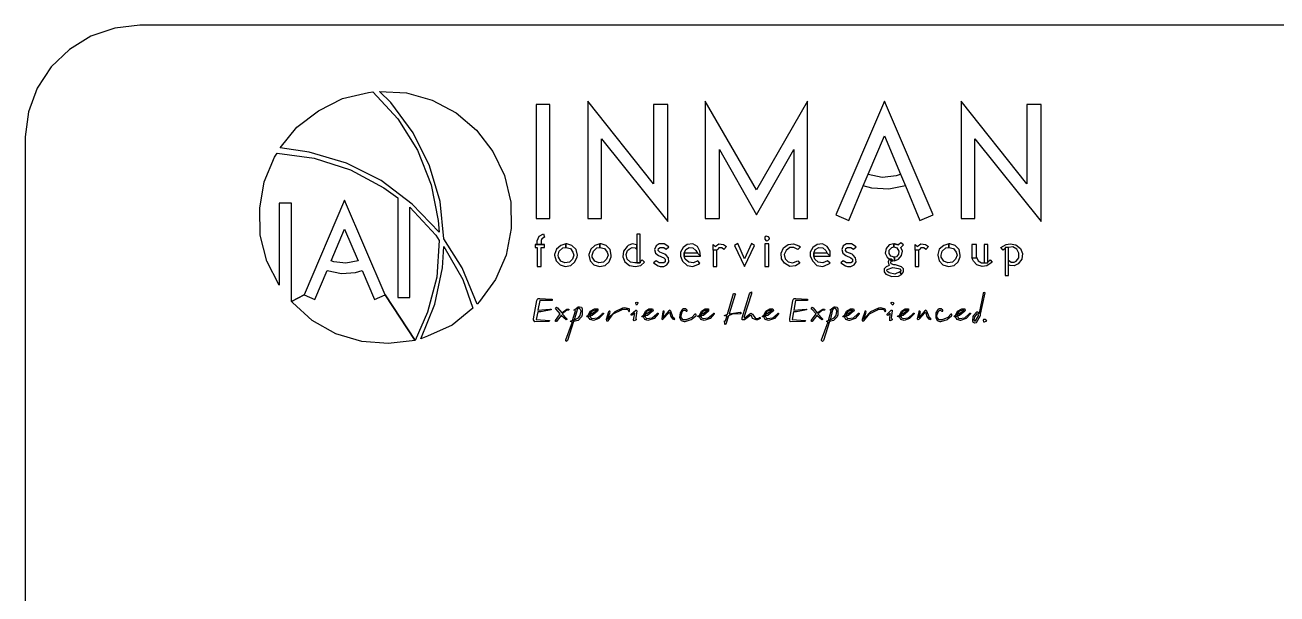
# Model space of a CAD drawing. Header units: metres. Extents: x 14 to 601, y -777 to -11.
# Drawn here: x 13.7 to 308.2, y -144.6 to -10.8 of the extents above; entities that cross this region are included whole.
import ezdxf

# ---------------------------------------------------------------- set-up
doc = ezdxf.new("R2010")
doc.units = ezdxf.units.M

msp = doc.modelspace()

# ---------------------------------------------------------------- linework, layer by layer
for p, q in [((34.84, -11.48), (29.2, -13.4)), ((40.72, -10.76), (34.84, -11.48)), ((573.76, -10.76), (40.72, -10.76)), ((29.2, -13.4), (24.16, -16.52)), ((24.16, -16.52), (19.84, -20.6)), ((19.84, -20.6), (16.6, -25.64)), ((16.6, -25.64), (14.56, -31.16)), ((94.48, -26.6), (95.56, -26.48)), ((95.56, -26.48), (101.44, -32.84)), ((97.12, -26.36), (103.48, -26.72)), ((99.76, -29), (97.12, -26.36)), ((82.72, -30.92), (88.36, -28.04)), ((88.36, -28.04), (94.48, -26.6)), ((105.04, -36.08), (99.76, -29)), ((103.48, -26.72), (109.48, -28.4)), ((109.48, -28.4), (115.12, -31.4)), ((161.56, -48.08), (146.08, -28.64)), ((146.08, -28.64), (146.08, -56.24)), ((173.68, -28.64), (173.68, -56.24)), ((185.8, -49.52), (173.68, -28.64)), ((197.8, -28.64), (185.8, -49.52)), ((197.8, -56.24), (197.8, -28.64)), ((215.92, -28.64), (204.4, -55.4)), ((227.32, -55.4), (215.92, -28.64)), ((249.4, -48.08), (233.92, -28.64)), ((233.92, -28.64), (233.92, -56.24)), ((14.56, -31.16), (13.72, -37.04)), ((77.68, -34.76), (82.72, -30.92)), ((115.12, -31.4), (119.92, -35.48)), ((137.2, -29.48), (133.96, -29.48)), ((133.96, -29.48), (133.96, -56.24)), ((137.2, -56.24), (137.2, -29.48)), ((164.92, -29.48), (161.56, -29.48)), ((161.56, -29.48), (161.56, -48.08)), ((164.92, -56.96), (164.92, -29.48)), ((252.76, -29.48), (249.4, -29.48)), ((249.4, -29.48), (249.4, -48.08)), ((252.76, -56.96), (252.76, -29.48)), ((73.72, -39.68), (77.68, -34.76)), ((101.44, -32.84), (106, -40.16)), ((13.72, -37.04), (13.72, -37.76)), ((13.72, -37.76), (13.72, -750.2)), ((108.88, -43.88), (105.04, -36.08)), ((119.92, -35.48), (123.76, -40.52)), ((149.32, -56.24), (149.32, -37.52)), ((149.32, -37.52), (164.92, -56.96)), ((212.08, -45.8), (215.92, -36.8)), ((215.92, -36.8), (219.64, -45.8)), ((237.16, -37.52), (252.76, -56.96)), ((237.16, -56.24), (237.16, -37.52)), ((72.4, -41.84), (73, -40.88)), ((73, -40.88), (81.76, -42.08)), ((80.56, -40.64), (73.72, -39.68)), ((89.32, -43.28), (80.56, -40.64)), ((106, -40.16), (109.24, -48.32)), ((123.76, -40.52), (126.52, -46.16)), ((177.04, -56.24), (177.04, -40.04)), ((177.04, -40.04), (185.8, -55.4)), ((185.8, -55.4), (194.56, -40.04)), ((194.56, -40.04), (194.56, -56.24)), ((70, -47.6), (72.4, -41.84)), ((81.76, -42.08), (90.28, -44.84)), ((97.48, -47.36), (89.32, -43.28)), ((111.4, -52.28), (108.88, -43.88)), ((90.28, -44.84), (98.08, -49.04)), ((126.52, -46.16), (127.96, -52.4)), ((210.88, -48.56), (212.08, -45.8)), ((210.88, -48.56), (212.08, -45.8)), ((212.08, -45.8), (215.32, -46.52)), ((215.32, -46.52), (218.68, -46.16)), ((218.68, -46.16), (219.64, -45.8)), ((219.64, -45.8), (220.84, -48.56)), ((219.64, -45.8), (220.84, -48.56)), ((68.92, -53.84), (70, -47.6)), ((104.8, -52.88), (97.48, -47.36)), ((98.08, -49.04), (101.44, -51.44)), ((109.24, -48.32), (110.92, -56.72)), ((207.52, -56.72), (210.88, -48.56)), ((212.92, -49.16), (210.88, -48.56)), ((216.88, -49.4), (212.92, -49.16)), ((220.84, -48.56), (216.88, -49.4)), ((220.84, -48.56), (224.2, -56.72)), ((76.36, -52.64), (73.48, -52.64)), ((73.48, -52.64), (73.48, -71.96)), ((76.36, -75.8), (76.36, -52.64)), ((88.84, -51.92), (79.36, -74.24)), ((98.44, -74.24), (88.84, -51.92)), ((101.44, -51.44), (101.44, -74.84)), ((111.16, -59.48), (104.8, -52.88)), ((112.24, -61.04), (111.4, -52.28)), ((127.96, -52.4), (128.08, -58.64)), ((69.04, -60.2), (68.92, -53.84)), ((104.2, -74.84), (104.2, -53.6)), ((104.2, -53.6), (110.32, -60.2)), ((204.4, -55.4), (207.52, -56.72)), ((224.2, -56.72), (227.32, -55.4)), ((85.72, -66.2), (88.84, -58.76)), ((88.84, -58.76), (92.08, -66.2)), ((110.92, -56.72), (111.16, -59.48)), ((128.08, -58.64), (126.88, -64.88)), ((133.96, -56.24), (137.2, -56.24)), ((146.08, -56.24), (149.32, -56.24)), ((173.68, -56.24), (177.04, -56.24)), ((194.56, -56.24), (197.8, -56.24)), ((233.92, -56.24), (237.16, -56.24)), ((70.6, -66.32), (69.04, -60.2)), ((110.32, -60.2), (111.16, -61.4)), ((111.16, -61.4), (110.56, -70.04)), ((116.56, -67.88), (112.24, -61.04)), ((134.2, -61.52), (134.68, -60.44)), ((134.2, -62.36), (134.2, -61.52)), ((134.68, -60.44), (135.64, -59.84)), ((135.28, -61.04), (135.16, -61.4)), ((135.16, -61.4), (135.16, -62.36)), ((135.88, -60.68), (135.28, -61.04)), ((135.64, -59.84), (135.88, -60.68)), ((158.44, -59.96), (157.6, -59.96)), ((157.6, -59.96), (157.6, -66.68)), ((158.44, -66.68), (158.44, -59.96)), ((188.08, -60.44), (187.72, -60.68)), ((187.72, -60.68), (187.72, -61.16)), ((187.72, -61.16), (188.08, -61.52)), ((188.56, -60.56), (188.08, -60.44)), ((188.08, -61.52), (188.44, -61.4)), ((188.44, -61.4), (188.8, -61.04)), ((188.8, -60.92), (188.56, -60.56)), ((188.8, -61.04), (188.8, -60.92)), ((111.88, -67.88), (112.24, -62.84)), ((112.24, -62.84), (116.68, -70.64)), ((133.72, -62.36), (133.72, -63.08)), ((135.88, -62.36), (133.72, -62.36)), ((133.72, -62.36), (135.88, -62.36)), ((133.72, -63.08), (134.2, -63.08)), ((135.16, -62.36), (134.2, -62.36)), ((134.2, -63.08), (134.2, -67.52)), ((135.16, -67.52), (135.16, -63.08)), ((135.16, -63.08), (135.88, -63.08)), ((135.88, -63.08), (135.88, -62.36)), ((138.76, -63.44), (138.28, -64.76)), ((138.28, -64.76), (138.28, -64.88)), ((139.72, -62.6), (138.76, -63.44)), ((139.12, -64.88), (139.36, -63.92)), ((139.36, -63.92), (140.2, -63.2)), ((140.92, -62.24), (139.72, -62.6)), ((140.2, -63.2), (140.92, -63.08)), ((141.16, -62.24), (140.92, -62.24)), ((140.92, -62.24), (140.92, -63.08)), ((140.92, -63.08), (140.92, -62.24)), ((140.92, -62.24), (140.92, -63.08)), ((140.92, -63.08), (142, -63.32)), ((142.36, -62.6), (141.16, -62.24)), ((142, -63.32), (142.6, -64.16)), ((143.32, -63.56), (142.36, -62.6)), ((142.6, -64.16), (142.84, -64.88)), ((143.68, -64.88), (143.32, -63.56)), ((146.8, -63.44), (146.32, -64.76)), ((146.32, -64.76), (146.32, -64.88)), ((147.76, -62.6), (146.8, -63.44)), ((147.16, -64.88), (147.4, -63.92)), ((147.4, -63.92), (148.24, -63.2)), ((148.96, -62.24), (147.76, -62.6)), ((148.24, -63.2), (148.96, -63.08)), ((149.2, -62.24), (148.96, -62.24)), ((148.96, -62.24), (148.96, -63.08)), ((148.96, -63.08), (148.96, -62.24)), ((148.96, -62.24), (148.96, -63.08)), ((148.96, -63.08), (150.04, -63.32)), ((150.4, -62.6), (149.2, -62.24)), ((150.04, -63.32), (150.64, -64.16)), ((151.36, -63.56), (150.4, -62.6)), ((150.64, -64.16), (150.88, -64.88)), ((151.6, -64.88), (151.36, -63.56)), ((154.48, -63.92), (154.36, -65.24)), ((155.32, -62.84), (154.48, -63.92)), ((155.08, -64.76), (155.44, -63.8)), ((155.32, -65.84), (155.08, -64.76)), ((155.56, -62.6), (155.32, -62.84)), ((155.44, -63.8), (155.8, -63.44)), ((156.52, -62.24), (155.56, -62.6)), ((155.8, -63.44), (156.52, -63.08)), ((157.6, -62.48), (156.52, -62.24)), ((156.52, -63.08), (157.24, -63.2)), ((157.24, -63.2), (157.6, -63.56)), ((157.6, -63.56), (157.6, -62.48)), ((162.16, -62.72), (161.8, -63.56)), ((161.8, -63.56), (162.04, -64.4)), ((162.04, -64.4), (162.76, -65)), ((162.88, -62.24), (162.16, -62.72)), ((162.64, -63.8), (162.76, -63.32)), ((163, -64.16), (162.64, -63.8)), ((162.76, -63.32), (163.12, -63.08)), ((164.08, -62.24), (162.88, -62.24)), ((164.2, -64.64), (163, -64.16)), ((163.12, -63.08), (163.96, -63.08)), ((163.96, -63.08), (164.56, -63.44)), ((165.16, -62.96), (164.08, -62.24)), ((164.56, -64.88), (164.2, -64.64)), ((164.56, -63.44), (165.16, -62.96)), ((168.52, -63.08), (167.92, -64.16)), ((167.92, -64.16), (167.92, -65.12)), ((169.48, -62.36), (168.52, -63.08)), ((168.76, -64.4), (169.12, -63.56)), ((171.88, -64.4), (168.76, -64.4)), ((168.76, -64.4), (168.76, -65.12)), ((168.76, -65.12), (168.76, -64.4)), ((169.12, -63.56), (169.96, -63.08)), ((170.8, -62.24), (169.48, -62.36)), ((169.96, -63.08), (170.8, -63.2)), ((171.88, -62.84), (170.8, -62.24)), ((170.8, -63.2), (171.52, -63.8)), ((171.52, -63.8), (171.88, -64.4)), ((172.48, -63.92), (171.88, -62.84)), ((172.6, -65.12), (171.88, -64.4)), ((171.88, -64.4), (172.6, -65.12)), ((172.6, -65.12), (172.48, -63.92)), ((175.6, -63.68), (175.6, -62.36)), ((175.6, -62.36), (176.08, -62.84)), ((176.44, -63.68), (175.6, -63.68)), ((175.6, -63.68), (175.6, -67.52)), ((176.44, -63.68), (175.6, -63.68)), ((176.08, -62.84), (176.92, -62.24)), ((176.68, -63.44), (176.44, -63.68)), ((176.44, -67.52), (176.44, -63.68)), ((176.92, -63.2), (176.68, -63.44)), ((176.92, -62.24), (178, -62.36)), ((177.64, -63.2), (176.92, -63.2)), ((178.12, -63.56), (177.64, -63.2)), ((178, -62.36), (178.72, -62.84)), ((178.72, -62.84), (178.12, -63.56)), ((181.36, -62.12), (180.64, -62.6)), ((180.64, -62.6), (182.92, -67.52)), ((182.92, -65.72), (181.36, -62.12)), ((184.6, -62.12), (182.92, -65.72)), ((182.92, -67.52), (185.32, -62.6)), ((185.32, -62.6), (184.6, -62.12)), ((188.68, -62.24), (187.72, -62.24)), ((187.72, -62.24), (187.72, -67.52)), ((188.68, -67.52), (188.68, -62.24)), ((191.56, -64.4), (192.16, -63.2)), ((191.68, -65.72), (191.56, -64.4)), ((192.16, -63.2), (193.24, -62.36)), ((192.76, -63.8), (192.28, -64.76)), ((192.28, -64.76), (192.52, -65.72)), ((193.6, -63.08), (192.76, -63.8)), ((193.24, -62.36), (194.44, -62.24)), ((194.56, -63.08), (193.6, -63.08)), ((194.44, -62.24), (195.76, -62.72)), ((195.52, -63.56), (194.56, -63.08)), ((196.12, -62.96), (195.52, -63.56)), ((195.76, -62.72), (196.12, -62.96)), ((199, -63.08), (198.4, -64.16)), ((198.4, -64.16), (198.4, -65.12)), ((200.08, -62.36), (199, -63.08)), ((199.24, -64.4), (199.6, -63.56)), ((202.36, -64.4), (199.24, -64.4)), ((199.24, -64.4), (199.24, -65.12)), ((199.24, -65.12), (199.24, -64.4)), ((199.6, -63.56), (200.44, -63.08)), ((201.28, -62.24), (200.08, -62.36)), ((200.44, -63.08), (201.4, -63.2)), ((202.36, -62.84), (201.28, -62.24)), ((201.4, -63.2), (202.12, -63.8)), ((202.12, -63.8), (202.36, -64.4)), ((203.08, -63.92), (202.36, -62.84)), ((203.08, -65.12), (202.36, -64.4)), ((202.36, -64.4), (203.08, -65.12)), ((203.08, -65.12), (203.08, -63.92)), ((206.2, -62.72), (205.84, -63.56)), ((205.84, -63.56), (206.08, -64.4)), ((206.08, -64.4), (206.8, -65)), ((206.92, -62.24), (206.2, -62.72)), ((206.68, -63.8), (206.8, -63.32)), ((207.04, -64.16), (206.68, -63.8)), ((206.8, -63.32), (207.16, -63.08)), ((208.12, -62.24), (206.92, -62.24)), ((208.24, -64.64), (207.04, -64.16)), ((207.16, -63.08), (208, -63.08)), ((208, -63.08), (208.6, -63.44)), ((209.2, -62.96), (208.12, -62.24)), ((208.48, -64.88), (208.24, -64.64)), ((208.6, -63.44), (209.2, -62.96)), ((216.28, -63.32), (216.04, -64.4)), ((216.04, -64.4), (216.52, -65.36)), ((217, -62.48), (216.28, -63.32)), ((218.08, -62.24), (217, -62.48)), ((217, -63.68), (217.6, -63.08)), ((217, -64.52), (217, -63.68)), ((217.36, -65.12), (217, -64.52)), ((217.6, -63.08), (218.08, -62.96)), ((218.08, -62.96), (218.08, -62.24)), ((218.08, -62.24), (218.08, -62.96)), ((218.2, -62.24), (218.08, -62.24)), ((218.08, -62.24), (219.16, -62.48)), ((218.2, -62.24), (218.08, -62.24)), ((218.08, -62.96), (218.08, -62.24)), ((218.08, -62.96), (218.8, -63.2)), ((219.16, -62.48), (218.2, -62.24)), ((219.16, -62.48), (218.2, -62.24)), ((219.16, -64.64), (218.68, -65.24)), ((218.8, -63.2), (219.28, -63.92)), ((219.76, -62), (219.16, -62.48)), ((219.28, -63.92), (219.16, -64.64)), ((220.36, -62.48), (219.76, -62)), ((219.76, -63.08), (220.36, -62.48)), ((220.12, -63.92), (219.76, -63.08)), ((219.88, -65), (220.12, -63.92)), ((223.12, -63.68), (223.12, -62.36)), ((223.12, -62.36), (223.6, -62.84)), ((223.96, -63.68), (223.12, -63.68)), ((223.12, -63.68), (223.12, -67.52)), ((223.96, -63.68), (223.12, -63.68)), ((223.6, -62.84), (224.44, -62.24)), ((224.2, -63.44), (223.96, -63.68)), ((223.96, -67.52), (223.96, -63.68)), ((224.44, -63.2), (224.2, -63.44)), ((224.44, -62.24), (225.52, -62.36)), ((225.16, -63.2), (224.44, -63.2)), ((225.64, -63.56), (225.16, -63.2)), ((225.52, -62.36), (226.24, -62.84)), ((226.24, -62.84), (225.64, -63.56)), ((228.76, -63.44), (228.4, -64.76)), ((228.4, -64.76), (228.4, -64.88)), ((229.84, -62.6), (228.76, -63.44)), ((229.24, -64.88), (229.48, -63.92)), ((229.48, -63.92), (230.32, -63.2)), ((231.04, -62.24), (229.84, -62.6)), ((230.32, -63.2), (231.04, -63.08)), ((231.28, -62.24), (231.04, -62.24)), ((231.04, -62.24), (231.04, -63.08)), ((231.04, -63.08), (231.04, -62.24)), ((231.04, -63.08), (232.12, -63.32)), ((232.48, -62.6), (231.28, -62.24)), ((232.12, -63.32), (232.72, -64.16)), ((233.44, -63.56), (232.48, -62.6)), ((232.72, -64.16), (232.96, -64.88)), ((233.68, -64.88), (233.44, -63.56)), ((237.52, -62.36), (236.44, -62.36)), ((236.44, -62.36), (236.44, -65.48)), ((237.52, -65.48), (237.52, -62.36)), ((240.16, -62.36), (239.32, -62.36)), ((239.32, -62.36), (239.32, -66.68)), ((240.16, -66.68), (240.16, -62.36)), ((243.28, -63.08), (244.48, -62.36)), ((243.76, -63.68), (243.28, -63.08)), ((244.24, -63.32), (243.76, -63.68)), ((245.08, -63.08), (244.24, -63.08)), ((244.24, -63.08), (244.24, -69.68)), ((245.08, -63.08), (244.24, -63.08)), ((244.24, -63.08), (244.24, -63.32)), ((244.48, -62.36), (245.44, -62.24)), ((246.04, -62.96), (245.08, -63.08)), ((245.08, -69.68), (245.08, -63.08)), ((245.44, -62.24), (246.76, -62.48)), ((247, -63.44), (246.04, -62.96)), ((246.76, -62.48), (247.84, -63.32)), ((247.48, -64.4), (247, -63.44)), ((247.48, -65.48), (247.48, -64.4)), ((247.84, -63.32), (248.32, -64.52)), ((248.32, -64.52), (248.2, -65.84)), ((73.48, -71.96), (70.6, -66.32)), ((86.32, -66.44), (85.72, -66.2)), ((89.2, -66.8), (86.32, -66.44)), ((92.08, -66.2), (89.2, -66.8)), ((126.88, -64.88), (124.36, -70.64)), ((134.2, -67.52), (135.16, -67.52)), ((138.28, -64.88), (138.64, -66.2)), ((138.64, -66.2), (139.6, -67.16)), ((139.24, -65.36), (139.12, -64.88)), ((139.72, -66.32), (139.24, -65.36)), ((139.6, -67.16), (140.8, -67.52)), ((140.68, -66.68), (139.72, -66.32)), ((141.76, -66.56), (140.68, -66.68)), ((140.8, -67.52), (142.12, -67.28)), ((142.48, -65.84), (141.76, -66.56)), ((142.12, -67.28), (143.08, -66.44)), ((142.84, -64.88), (142.48, -65.84)), ((143.08, -66.44), (143.56, -65.24)), ((143.56, -65.24), (143.68, -64.88)), ((146.32, -64.88), (146.68, -66.2)), ((146.68, -66.2), (147.52, -67.16)), ((147.16, -65.36), (147.16, -64.88)), ((147.76, -66.32), (147.16, -65.36)), ((147.52, -67.16), (148.84, -67.52)), ((148.72, -66.68), (147.76, -66.32)), ((149.8, -66.56), (148.72, -66.68)), ((148.84, -67.52), (150.16, -67.28)), ((150.52, -65.84), (149.8, -66.56)), ((150.16, -67.28), (151.12, -66.44)), ((150.88, -64.88), (150.52, -65.84)), ((151.12, -66.44), (151.6, -65.24)), ((151.6, -65.24), (151.6, -64.88)), ((154.36, -65.24), (154.84, -66.44)), ((154.84, -66.44), (155.92, -67.28)), ((156.16, -66.56), (155.32, -65.84)), ((155.92, -67.28), (157.24, -67.52)), ((157.12, -66.68), (156.16, -66.56)), ((157.6, -66.68), (157.12, -66.68)), ((157.24, -67.52), (158.56, -67.28)), ((157.6, -66.68), (158.44, -66.68)), ((158.44, -66.68), (157.6, -66.68)), ((158.92, -65.96), (158.44, -66.44)), ((158.44, -66.44), (158.44, -66.68)), ((158.56, -67.28), (159.4, -66.56)), ((159.4, -66.56), (158.92, -65.96)), ((162.16, -66.2), (161.56, -66.68)), ((161.56, -66.68), (162.64, -67.4)), ((162.88, -66.68), (162.16, -66.2)), ((162.64, -67.4), (163.12, -67.52)), ((162.76, -65), (163.96, -65.48)), ((163.96, -66.68), (162.88, -66.68)), ((163.12, -67.52), (163.96, -67.52)), ((163.96, -65.48), (164.32, -65.84)), ((164.32, -66.44), (163.96, -66.68)), ((163.96, -67.52), (164.68, -67.16)), ((164.32, -65.84), (164.32, -66.44)), ((165.04, -65.48), (164.56, -64.88)), ((164.68, -67.16), (165.16, -66.44)), ((165.16, -66.44), (165.04, -65.48)), ((167.92, -65.12), (168.4, -66.32)), ((168.4, -66.32), (169.48, -67.28)), ((168.76, -65.12), (172.6, -65.12)), ((169, -65.84), (168.76, -65.12)), ((169.84, -66.56), (169, -65.84)), ((169.48, -67.28), (170.8, -67.52)), ((170.92, -66.68), (169.84, -66.56)), ((170.8, -67.52), (172.12, -67.04)), ((172, -66.2), (170.92, -66.68)), ((172.48, -66.8), (172, -66.2)), ((172.12, -67.04), (172.48, -66.8)), ((175.6, -67.52), (176.44, -67.52)), ((187.72, -67.52), (188.68, -67.52)), ((192.4, -66.8), (191.68, -65.72)), ((193.6, -67.52), (192.4, -66.8)), ((192.52, -65.72), (193.24, -66.44)), ((193.24, -66.44), (194.32, -66.68)), ((194.92, -67.4), (193.6, -67.52)), ((194.32, -66.68), (195.28, -66.32)), ((196, -66.8), (194.92, -67.4)), ((195.28, -66.32), (195.52, -66.2)), ((195.52, -66.2), (196, -66.8)), ((198.4, -65.12), (199, -66.32)), ((199, -66.32), (199.96, -67.28)), ((199.24, -65.12), (203.08, -65.12)), ((199.48, -65.84), (199.24, -65.12)), ((200.32, -66.56), (199.48, -65.84)), ((199.96, -67.28), (201.4, -67.52)), ((201.4, -66.68), (200.32, -66.56)), ((202.48, -66.2), (201.4, -66.68)), ((201.4, -67.52), (202.6, -67.04)), ((203.08, -66.8), (202.48, -66.2)), ((202.6, -67.04), (203.08, -66.8)), ((206.2, -66.2), (205.6, -66.68)), ((205.6, -66.68), (206.68, -67.4)), ((206.92, -66.68), (206.2, -66.2)), ((206.68, -67.4), (207.16, -67.52)), ((206.8, -65), (208, -65.48)), ((208, -66.68), (206.92, -66.68)), ((207.16, -67.52), (208, -67.52)), ((208, -65.48), (208.36, -65.84)), ((208.36, -66.44), (208, -66.68)), ((208, -67.52), (208.72, -67.16)), ((208.36, -65.84), (208.36, -66.44)), ((209.08, -65.48), (208.48, -64.88)), ((208.72, -67.16), (209.2, -66.44)), ((209.2, -66.44), (209.08, -65.48)), ((216.28, -67.64), (215.8, -68.12)), ((217, -67.28), (216.28, -67.64)), ((216.52, -65.36), (217.36, -66.08)), ((217, -65.84), (216.76, -66.44)), ((216.76, -66.44), (216.88, -67.16)), ((216.88, -67.16), (217, -67.28)), ((217.48, -65.84), (217, -65.84)), ((218.2, -65.36), (217.36, -65.12)), ((217.36, -66.08), (218.2, -66.2)), ((217.36, -66.56), (217.48, -66.32)), ((217.48, -66.92), (217.36, -66.56)), ((217.72, -65.96), (217.48, -65.84)), ((217.48, -66.32), (217.84, -66.2)), ((218.08, -67.16), (217.48, -66.92)), ((217.84, -66.2), (217.72, -65.96)), ((218.08, -65.36), (218.2, -66.2)), ((218.44, -67.16), (218.08, -67.16)), ((218.68, -65.24), (218.2, -65.36)), ((218.2, -66.2), (218.2, -65.36)), ((218.2, -65.36), (218.2, -66.2)), ((218.2, -66.2), (219.16, -65.84)), ((219.88, -67.64), (218.44, -67.16)), ((219.16, -65.84), (219.88, -65)), ((220.36, -68.12), (219.88, -67.64)), ((223.12, -67.52), (223.96, -67.52)), ((228.4, -64.88), (228.76, -66.2)), ((228.76, -66.2), (229.6, -67.16)), ((229.24, -65.36), (229.24, -64.88)), ((229.84, -66.32), (229.24, -65.36)), ((229.6, -67.16), (230.92, -67.52)), ((230.8, -66.68), (229.84, -66.32)), ((231.88, -66.56), (230.8, -66.68)), ((230.92, -67.52), (232.24, -67.28)), ((232.6, -65.84), (231.88, -66.56)), ((232.24, -67.28), (233.2, -66.44)), ((232.96, -64.88), (232.6, -65.84)), ((233.2, -66.44), (233.68, -65.24)), ((233.68, -65.24), (233.68, -64.88)), ((236.44, -65.48), (237.52, -65.48)), ((236.8, -66.32), (236.44, -65.48)), ((236.44, -65.48), (237.52, -65.48)), ((237.64, -67.16), (236.8, -66.32)), ((237.52, -65.36), (237.88, -66.2)), ((237.52, -65.48), (237.52, -65.36)), ((238.84, -67.52), (237.64, -67.16)), ((237.88, -66.2), (238.72, -66.68)), ((238.72, -66.68), (239.32, -66.68)), ((239.92, -67.4), (238.84, -67.52)), ((239.32, -66.68), (240.16, -66.68)), ((239.32, -66.68), (240.16, -66.68)), ((241.24, -66.56), (239.92, -67.4)), ((240.16, -66.44), (240.76, -65.96)), ((240.16, -66.68), (240.16, -66.44)), ((240.76, -65.96), (241.24, -66.56)), ((245.08, -67.16), (245.08, -66.08)), ((245.08, -66.08), (245.68, -66.56)), ((245.44, -67.28), (245.08, -67.16)), ((246.4, -67.4), (245.44, -67.28)), ((245.68, -66.56), (246.4, -66.56)), ((246.4, -66.56), (246.88, -66.32)), ((247.36, -66.92), (246.4, -67.4)), ((246.88, -66.32), (247.48, -65.48)), ((248.2, -65.84), (247.36, -66.92)), ((81.88, -75.32), (84.76, -68.48)), ((84.76, -68.48), (88.12, -69.2)), ((88.12, -69.2), (91.48, -68.96)), ((91.48, -68.96), (93.04, -68.48)), ((93.04, -68.48), (95.92, -75.32)), ((110.56, -70.04), (108.4, -78.32)), ((110.08, -76.4), (111.88, -67.88)), ((120.04, -76.4), (116.56, -67.88)), ((116.68, -70.64), (119.08, -77.36)), ((124.36, -70.64), (120.64, -75.8)), ((215.8, -68.12), (215.8, -68.84)), ((215.8, -68.84), (216.16, -69.32)), ((216.16, -69.32), (217.6, -69.92)), ((216.4, -68.6), (216.52, -68.24)), ((216.64, -68.84), (216.4, -68.6)), ((216.52, -68.24), (217.84, -67.76)), ((217, -69.08), (216.64, -68.84)), ((218.32, -69.32), (217, -69.08)), ((217.6, -69.92), (219.16, -69.8)), ((217.84, -67.76), (219.16, -68)), ((219.52, -68.84), (218.32, -69.32)), ((219.16, -68), (219.52, -68.12)), ((219.16, -69.8), (219.88, -69.44)), ((219.52, -68.12), (219.76, -68.48)), ((219.88, -69.44), (219.52, -68.84)), ((219.64, -68.84), (219.52, -68.84)), ((219.52, -68.84), (219.88, -69.44)), ((219.76, -68.48), (219.64, -68.84)), ((219.88, -69.44), (220.36, -68.84)), ((220.36, -68.84), (220.36, -68.12)), ((244.24, -69.68), (245.08, -69.68)), ((184.36, -73.64), (184.6, -73.52)), ((184.6, -73.52), (184.6, -73.76)), ((79.36, -74.24), (76.36, -75.8)), ((76.36, -75.8), (79.36, -74.24)), ((76.6, -76.04), (76.36, -75.8)), ((81.28, -80.24), (76.6, -76.04)), ((79.36, -74.24), (81.88, -75.32)), ((95.92, -75.32), (98.44, -74.24)), ((105.52, -84.92), (98.44, -74.24)), ((98.44, -74.24), (105.52, -84.92)), ((101.44, -74.84), (104.2, -74.84)), ((106.84, -84.56), (110.08, -76.4)), ((120.64, -75.8), (120.04, -76.4)), ((133.36, -79.88), (134.08, -75.56)), ((134.08, -75.56), (134.32, -75.08)), ((134.32, -75.08), (134.8, -75.08)), ((134.8, -75.56), (134.32, -77.84)), ((134.8, -75.08), (137.44, -75.2)), ((137.44, -75.56), (134.8, -75.56)), ((137.44, -75.2), (137.68, -75.2)), ((137.68, -75.56), (137.44, -75.56)), ((137.68, -75.2), (137.68, -75.56)), ((157.36, -76.04), (157.6, -75.92)), ((157.36, -76.28), (157.36, -76.04)), ((157.48, -76.4), (157.36, -76.28)), ((157.6, -76.64), (157.48, -76.4)), ((157.6, -75.92), (157.84, -76.04)), ((157.84, -76.16), (157.6, -76.64)), ((157.84, -76.04), (157.84, -76.16)), ((178.96, -78.8), (180.4, -73.88)), ((180.76, -74.12), (179.32, -78.68)), ((180.4, -73.88), (180.64, -73.88)), ((180.64, -73.88), (180.88, -74)), ((180.88, -74), (180.76, -74.12)), ((182.44, -79.64), (184.12, -74)), ((184.6, -74), (182.8, -79.52)), ((184.12, -74), (184.36, -73.64)), ((184.6, -73.76), (184.6, -74)), ((193.6, -79.88), (194.32, -75.56)), ((194.32, -75.56), (194.56, -75.08)), ((194.56, -75.08), (194.92, -75.08)), ((194.92, -75.56), (194.56, -77.84)), ((194.92, -75.08), (195.04, -75.08)), ((197.68, -75.56), (194.92, -75.56)), ((195.04, -75.08), (197.68, -75.2)), ((197.68, -75.2), (197.8, -75.2)), ((197.8, -75.56), (197.68, -75.56)), ((197.8, -75.2), (197.8, -75.56)), ((217.48, -76.04), (217.72, -75.92)), ((217.48, -76.28), (217.48, -76.04)), ((217.6, -76.4), (217.48, -76.28)), ((217.84, -76.64), (217.6, -76.4)), ((217.72, -75.92), (217.96, -76.04)), ((218.08, -76.16), (217.84, -76.64)), ((217.96, -76.04), (218.08, -76.16)), ((239.08, -73.88), (238.12, -78.56)), ((238.48, -78.8), (239.56, -73.76)), ((239.32, -73.64), (239.08, -73.76)), ((239.08, -73.76), (239.08, -73.88)), ((239.56, -73.76), (239.32, -73.64)), ((108.4, -78.32), (105.52, -84.92)), ((119.08, -77.36), (114.16, -81.32)), ((134.32, -78.2), (133.96, -80)), ((134.32, -77.84), (137.2, -77.6)), ((135.04, -78.2), (134.32, -78.2)), ((137.44, -77.72), (135.04, -78.2)), ((137.2, -77.6), (137.44, -77.6)), ((137.44, -77.6), (137.44, -77.72)), ((138.52, -77.36), (138.76, -77.12)), ((138.64, -77.6), (138.52, -77.36)), ((138.52, -80.24), (139.6, -78.68)), ((139.6, -78.68), (138.64, -77.6)), ((138.76, -77.12), (139, -77.24)), ((139.84, -79.04), (138.88, -80.24)), ((139, -77.24), (139.96, -78.44)), ((141.04, -80.12), (139.84, -79.04)), ((139.96, -78.44), (141.16, -77.6)), ((141.16, -77.84), (140.08, -78.68)), ((140.08, -78.68), (141.16, -79.88)), ((141.16, -77.6), (141.64, -77.6)), ((141.52, -77.84), (141.16, -77.84)), ((141.64, -77.72), (141.52, -77.84)), ((141.64, -77.6), (141.64, -77.72)), ((142.48, -80.24), (143.2, -77.96)), ((142.84, -77.84), (142.96, -77.72)), ((143.08, -77.84), (142.84, -77.84)), ((142.96, -77.72), (143.8, -77)), ((143.56, -77.72), (142.96, -79.88)), ((143.2, -77.96), (143.08, -77.84)), ((143.68, -77.48), (143.56, -77.72)), ((144.04, -77.36), (143.68, -77.48)), ((143.8, -77), (144.16, -77)), ((144.64, -79.4), (143.8, -80.24)), ((143.92, -79.64), (144.28, -79.04)), ((144.28, -77.6), (144.04, -77.36)), ((144.16, -77), (144.64, -77.12)), ((144.52, -78.08), (144.28, -77.6)), ((144.28, -79.04), (144.52, -78.08)), ((144.64, -77.12), (144.76, -77.48)), ((144.76, -78.92), (144.64, -79.4)), ((144.76, -77.48), (144.76, -78.92)), ((145.84, -79.28), (145.96, -79.16)), ((145.96, -79.4), (145.84, -79.28)), ((145.96, -79.16), (146.2, -79.04)), ((146.2, -79.4), (145.96, -79.4)), ((146.2, -79.04), (146.68, -78.08)), ((146.2, -79.4), (146.68, -79.16)), ((146.68, -79.16), (146.2, -79.4)), ((146.68, -80), (146.2, -79.4)), ((146.56, -78.92), (147.16, -78.08)), ((147.16, -78.68), (146.56, -78.92)), ((146.68, -79.16), (146.56, -78.92)), ((146.56, -78.92), (146.68, -79.16)), ((146.68, -78.08), (147.64, -77.48)), ((147.16, -79.04), (146.68, -79.16)), ((146.68, -79.16), (146.8, -79.64)), ((147.16, -78.08), (147.88, -77.72)), ((148.12, -77.96), (147.16, -78.68)), ((148.36, -78.08), (147.16, -79.04)), ((147.64, -77.48), (147.76, -77.48)), ((147.76, -77.48), (148.36, -77.48)), ((147.88, -77.72), (148.12, -77.72)), ((148.12, -77.72), (148.12, -77.96)), ((148.36, -77.48), (148.48, -77.48)), ((148.48, -77.84), (148.36, -78.08)), ((148.36, -79.64), (149.44, -78.8)), ((148.48, -77.48), (148.48, -77.84)), ((149.8, -78.68), (148.72, -79.76)), ((149.44, -78.8), (149.56, -78.56)), ((149.56, -78.56), (149.8, -78.56)), ((149.8, -78.56), (149.8, -78.68)), ((151, -78.2), (150.4, -80)), ((150.76, -80), (151.36, -78.32)), ((150.88, -80.36), (152.08, -78.68)), ((151.12, -78.08), (151, -78.2)), ((152.44, -78.2), (151, -79.64)), ((151.24, -78.08), (151.12, -78.08)), ((151.36, -78.32), (151.24, -78.08)), ((152.08, -78.68), (154, -77.72)), ((154.24, -77.36), (152.44, -78.2)), ((154, -77.72), (154.24, -77.6)), ((154.72, -77.24), (154.24, -77.36)), ((154.24, -77.6), (155.32, -77.6)), ((155.8, -77.48), (154.72, -77.24)), ((155.32, -77.6), (155.56, -77.72)), ((155.56, -77.72), (155.68, -77.96)), ((155.68, -77.96), (155.8, -78.2)), ((155.92, -77.6), (155.8, -77.48)), ((155.8, -78.2), (155.92, -78.08)), ((155.92, -78.08), (155.92, -77.6)), ((156.28, -78.8), (157.36, -77.84)), ((156.28, -78.92), (156.28, -78.8)), ((156.4, -79.04), (156.28, -78.92)), ((157.12, -78.56), (156.4, -79.04)), ((156.88, -80.12), (157.12, -78.56)), ((157.36, -77.84), (157.48, -77.84)), ((157.6, -77.96), (157.36, -79.64)), ((157.48, -77.84), (157.6, -77.96)), ((158.8, -79.28), (158.92, -79.16)), ((158.92, -79.4), (158.8, -79.28)), ((158.92, -79.16), (159.16, -79.04)), ((159.16, -79.4), (158.92, -79.4)), ((159.16, -79.04), (159.64, -78.08)), ((159.16, -79.4), (159.52, -79.16)), ((159.52, -79.16), (159.16, -79.4)), ((159.52, -80), (159.16, -79.4)), ((159.52, -78.92), (160, -78.08)), ((160, -78.68), (159.52, -78.92)), ((159.52, -79.16), (159.52, -78.92)), ((159.52, -78.92), (159.52, -79.16)), ((160.12, -79.04), (159.52, -79.16)), ((159.52, -79.16), (159.76, -79.64)), ((159.64, -78.08), (160.48, -77.48)), ((160, -78.08), (160.72, -77.72)), ((160.96, -77.96), (160, -78.68)), ((161.32, -78.08), (160.12, -79.04)), ((160.48, -77.48), (160.6, -77.48)), ((160.6, -77.48), (161.32, -77.48)), ((160.72, -77.72), (160.96, -77.72)), ((160.96, -77.72), (160.96, -77.96)), ((161.2, -79.64), (162.28, -78.8)), ((161.32, -77.48), (161.44, -77.84)), ((161.44, -77.84), (161.32, -78.08)), ((162.64, -78.68), (161.68, -79.76)), ((162.28, -78.8), (162.52, -78.56)), ((162.52, -78.56), (162.64, -78.56)), ((162.64, -78.56), (162.64, -78.68)), ((163.72, -78.2), (163.48, -79.88)), ((165.16, -77.96), (163.72, -79.64)), ((163.84, -78.08), (163.72, -78.2)), ((163.72, -79.64), (164.08, -78.32)), ((164.08, -78.08), (163.84, -78.08)), ((163.84, -79.88), (165.16, -78.44)), ((164.08, -78.32), (164.08, -78.08)), ((165.4, -77.84), (165.16, -77.96)), ((165.16, -78.44), (165.28, -78.32)), ((165.28, -78.32), (165.4, -78.44)), ((165.64, -78.08), (165.4, -77.84)), ((165.4, -78.44), (165.64, -79.28)), ((166.12, -79.4), (165.64, -78.08)), ((165.64, -79.28), (166, -79.88)), ((166.12, -79.52), (166.12, -79.4)), ((167.8, -78.44), (167.68, -79.52)), ((168.4, -77.6), (167.8, -78.44)), ((168.04, -79.04), (168.28, -78.2)), ((168.04, -79.52), (168.04, -79.04)), ((168.28, -78.2), (168.64, -77.84)), ((168.52, -77.48), (168.4, -77.6)), ((169.12, -77.48), (168.52, -77.48)), ((168.64, -77.84), (169, -77.84)), ((169, -77.84), (169.12, -77.96)), ((169.48, -77.84), (169.12, -77.48)), ((169.12, -77.96), (169.24, -78.08)), ((169.24, -78.08), (169.36, -78.08)), ((169.36, -78.08), (169.48, -77.96)), ((169.48, -77.96), (169.48, -77.84)), ((171.28, -78.8), (170.56, -79.52)), ((170.68, -79.88), (171.52, -79.16)), ((171.52, -78.8), (171.28, -78.8)), ((171.64, -79.04), (171.52, -78.8)), ((171.52, -79.16), (171.64, -79.04)), ((172, -79.28), (172, -79.16)), ((172, -79.16), (172.12, -79.16)), ((172.12, -79.4), (172, -79.28)), ((172.12, -79.16), (172.36, -79.04)), ((172.36, -79.4), (172.12, -79.4)), ((172.36, -79.04), (172.84, -78.08)), ((172.36, -79.4), (172.72, -79.16)), ((172.72, -79.16), (172.36, -79.4)), ((172.72, -80), (172.36, -79.4)), ((172.72, -78.92), (173.2, -78.08)), ((173.2, -78.68), (172.72, -78.92)), ((172.72, -79.16), (172.72, -78.92)), ((172.72, -78.92), (172.72, -79.16)), ((173.32, -79.04), (172.72, -79.16)), ((172.72, -79.16), (172.84, -79.64)), ((172.84, -78.08), (173.68, -77.48)), ((173.2, -78.08), (173.92, -77.72)), ((174.16, -77.96), (173.2, -78.68)), ((174.52, -78.08), (173.32, -79.04)), ((173.68, -77.48), (173.8, -77.48)), ((173.8, -77.48), (174.4, -77.48)), ((173.92, -77.72), (174.16, -77.72)), ((174.16, -77.72), (174.16, -77.96)), ((174.4, -77.48), (174.52, -77.48)), ((174.4, -79.64), (175.48, -78.8)), ((174.52, -77.48), (174.52, -77.84)), ((174.52, -77.84), (174.52, -78.08)), ((175.84, -78.68), (174.88, -79.76)), ((175.48, -78.8), (175.72, -78.56)), ((175.72, -78.56), (175.84, -78.56)), ((175.84, -78.56), (175.84, -78.68)), ((178.24, -79.04), (178.96, -78.8)), ((178.24, -79.16), (178.24, -79.04)), ((178.84, -79.16), (178.24, -79.16)), ((178.48, -80.36), (178.84, -79.16)), ((179.2, -79.16), (178.6, -81.08)), ((180.04, -78.8), (179.2, -79.16)), ((179.32, -78.68), (181.96, -78.32)), ((181.96, -78.68), (180.04, -78.8)), ((181.96, -78.32), (182.2, -78.44)), ((182.08, -78.68), (181.96, -78.68)), ((182.2, -78.44), (182.08, -78.68)), ((184.24, -79.16), (182.92, -80.12)), ((183.04, -79.64), (184.12, -78.8)), ((184.12, -78.8), (184.48, -78.56)), ((184.36, -79.04), (184.24, -79.16)), ((184.6, -79.16), (184.36, -79.04)), ((184.48, -78.56), (184.84, -78.8)), ((184.84, -79.76), (184.6, -79.16)), ((184.84, -78.8), (185.56, -79.76)), ((187.12, -79.28), (187.24, -79.16)), ((187.24, -79.4), (187.12, -79.28)), ((187.24, -79.16), (187.48, -79.04)), ((187.48, -79.4), (187.24, -79.4)), ((187.48, -79.04), (187.96, -78.08)), ((187.48, -79.4), (187.84, -79.16)), ((187.84, -79.16), (187.48, -79.4)), ((187.84, -80), (187.48, -79.4)), ((187.84, -78.92), (188.32, -78.08)), ((188.32, -78.68), (187.84, -78.92)), ((187.84, -79.16), (187.84, -78.92)), ((187.84, -78.92), (187.84, -79.16)), ((188.44, -79.04), (187.84, -79.16)), ((187.84, -79.16), (188.08, -79.64)), ((187.96, -78.08), (188.92, -77.48)), ((188.32, -78.08), (189.16, -77.72)), ((189.28, -77.96), (188.32, -78.68)), ((189.64, -78.08), (188.44, -79.04)), ((188.92, -77.48), (189.64, -77.48)), ((189.16, -77.72), (189.28, -77.72)), ((189.28, -77.72), (189.28, -77.96)), ((189.64, -77.48), (189.76, -77.84)), ((189.76, -77.84), (189.64, -78.08)), ((189.64, -79.64), (190.6, -78.8)), ((190.96, -78.68), (190, -79.76)), ((190.6, -78.8), (190.84, -78.56)), ((190.84, -78.56), (190.96, -78.56)), ((190.96, -78.56), (190.96, -78.68)), ((194.44, -78.2), (194.2, -80)), ((195.16, -78.2), (194.44, -78.2)), ((194.56, -77.84), (197.44, -77.6)), ((197.56, -77.72), (195.16, -78.2)), ((197.44, -77.6), (197.56, -77.6)), ((197.56, -77.6), (197.56, -77.72)), ((198.64, -77.36), (198.88, -77.12)), ((198.76, -77.6), (198.64, -77.36)), ((198.64, -80.24), (199.84, -78.68)), ((199.84, -78.68), (198.76, -77.6)), ((198.88, -77.12), (199.12, -77.24)), ((199.96, -79.04), (199, -80.24)), ((199.12, -77.24), (200.08, -78.44)), ((201.16, -80.12), (199.96, -79.04)), ((200.08, -78.44), (201.4, -77.6)), ((201.28, -77.84), (200.2, -78.68)), ((200.2, -78.68), (201.28, -79.88)), ((201.64, -77.84), (201.28, -77.84)), ((201.4, -77.6), (201.76, -77.6)), ((201.76, -77.84), (201.64, -77.84)), ((201.76, -77.6), (201.88, -77.72)), ((201.88, -77.72), (201.76, -77.84)), ((202.72, -80.24), (203.32, -77.96)), ((203.08, -77.72), (204.04, -77)), ((203.08, -77.84), (203.08, -77.72)), ((203.2, -77.84), (203.08, -77.84)), ((203.68, -77.72), (203.2, -79.88)), ((203.32, -77.84), (203.2, -77.84)), ((203.32, -77.96), (203.32, -77.84)), ((203.8, -77.48), (203.68, -77.72)), ((204.16, -77.36), (203.8, -77.48)), ((204.76, -79.4), (203.92, -80.24)), ((204.04, -77), (204.28, -77)), ((204.04, -79.64), (204.52, -79.04)), ((204.52, -77.6), (204.16, -77.36)), ((204.28, -77), (204.76, -77.12)), ((204.64, -78.08), (204.52, -77.6)), ((204.52, -79.04), (204.64, -78.08)), ((204.76, -77.12), (204.88, -77.48)), ((204.88, -78.92), (204.76, -79.4)), ((204.88, -77.48), (204.88, -78.92)), ((206.08, -79.28), (206.2, -79.16)), ((206.2, -79.4), (206.08, -79.28)), ((206.2, -79.16), (206.44, -79.04)), ((206.44, -79.4), (206.2, -79.4)), ((206.44, -79.04), (206.92, -78.08)), ((206.44, -79.4), (206.92, -79.16)), ((206.92, -79.16), (206.44, -79.4)), ((206.8, -80), (206.44, -79.4)), ((206.8, -78.92), (207.4, -78.08)), ((207.4, -78.68), (206.8, -78.92)), ((206.92, -79.16), (206.8, -78.92)), ((206.8, -78.92), (206.92, -79.16)), ((206.92, -78.08), (207.88, -77.48)), ((207.4, -79.04), (206.92, -79.16)), ((206.92, -79.16), (207.04, -79.64)), ((207.4, -78.08), (208.12, -77.72)), ((208.36, -77.96), (207.4, -78.68)), ((208.6, -78.08), (207.4, -79.04)), ((207.88, -77.48), (208.6, -77.48)), ((208.12, -77.72), (208.24, -77.72)), ((208.24, -77.72), (208.36, -77.96)), ((208.6, -77.48), (208.72, -77.84)), ((208.72, -77.84), (208.6, -78.08)), ((208.6, -79.64), (209.56, -78.8)), ((209.92, -78.68), (208.96, -79.76)), ((209.56, -78.8), (209.8, -78.56)), ((209.8, -78.56), (209.92, -78.56)), ((209.92, -78.56), (209.92, -78.68)), ((211.24, -78.2), (210.64, -80)), ((211, -80), (211.6, -78.32)), ((211, -80.36), (212.32, -78.68)), ((211.48, -78.08), (211.24, -78.08)), ((211.24, -78.08), (211.24, -78.2)), ((212.56, -78.2), (211.24, -79.64)), ((211.6, -78.32), (211.48, -78.08)), ((212.32, -78.68), (214.24, -77.72)), ((214.48, -77.36), (212.56, -78.2)), ((214.24, -77.72), (214.48, -77.6)), ((214.96, -77.24), (214.48, -77.36)), ((214.48, -77.6), (215.56, -77.6)), ((215.92, -77.48), (214.96, -77.24)), ((215.56, -77.6), (215.8, -77.72)), ((215.8, -77.72), (215.92, -77.96)), ((216.04, -77.6), (215.92, -77.48)), ((215.92, -77.96), (216.04, -78.2)), ((216.16, -78.08), (216.04, -77.6)), ((216.04, -78.2), (216.16, -78.08)), ((216.4, -78.92), (216.52, -78.8)), ((216.64, -79.04), (216.4, -78.92)), ((216.52, -78.8), (217.48, -77.84)), ((217.24, -78.56), (216.64, -79.04)), ((217.12, -80.12), (217.24, -78.56)), ((217.48, -77.84), (217.72, -77.84)), ((217.72, -77.96), (217.48, -79.64)), ((217.72, -77.84), (217.72, -77.96)), ((218.92, -79.28), (219.04, -79.16)), ((219.16, -79.4), (218.92, -79.28)), ((219.04, -79.16), (219.16, -79.16)), ((219.16, -79.16), (219.4, -79.04)), ((219.4, -79.4), (219.16, -79.4)), ((219.4, -79.04), (219.88, -78.08)), ((219.4, -79.4), (219.76, -79.16)), ((219.76, -79.16), (219.4, -79.4)), ((219.76, -80), (219.4, -79.4)), ((219.76, -78.92), (220.24, -78.08)), ((220.24, -78.68), (219.76, -78.92)), ((219.76, -79.16), (219.76, -78.92)), ((219.76, -78.92), (219.76, -79.16)), ((220.24, -79.04), (219.76, -79.16)), ((219.76, -79.16), (219.88, -79.64)), ((219.88, -78.08), (220.72, -77.48)), ((220.24, -78.08), (220.96, -77.72)), ((221.2, -77.96), (220.24, -78.68)), ((221.44, -78.08), (220.24, -79.04)), ((220.72, -77.48), (220.84, -77.48)), ((220.84, -77.48), (221.44, -77.48)), ((220.96, -77.72), (221.2, -77.72)), ((221.2, -77.72), (221.2, -77.96)), ((221.44, -77.48), (221.56, -77.48)), ((221.56, -77.84), (221.44, -78.08)), ((221.44, -79.64), (222.52, -78.8)), ((221.56, -77.48), (221.56, -77.84)), ((222.88, -78.68), (221.8, -79.76)), ((222.52, -78.8), (222.64, -78.56)), ((222.64, -78.56), (222.88, -78.56)), ((222.88, -78.56), (222.88, -78.68)), ((223.96, -78.2), (223.6, -79.88)), ((225.4, -77.96), (223.96, -79.64)), ((224.2, -78.08), (223.96, -78.08)), ((223.96, -78.08), (223.96, -78.2)), ((223.96, -79.64), (224.32, -78.32)), ((224.08, -79.88), (225.4, -78.44)), ((224.32, -78.32), (224.2, -78.08)), ((225.64, -77.84), (225.4, -77.96)), ((225.4, -78.44), (225.52, -78.32)), ((225.52, -78.32), (225.64, -78.44)), ((225.88, -78.08), (225.64, -77.84)), ((225.64, -78.44), (225.88, -79.28)), ((226.36, -79.4), (225.88, -78.08)), ((225.88, -79.28), (226.24, -79.88)), ((226.36, -79.52), (226.36, -79.4)), ((228.52, -77.6), (227.92, -78.44)), ((227.92, -78.44), (227.92, -79.52)), ((228.16, -79.04), (228.52, -78.2)), ((228.28, -79.52), (228.16, -79.04)), ((228.76, -77.48), (228.52, -77.6)), ((228.52, -78.2), (228.88, -77.84)), ((229.24, -77.48), (228.76, -77.48)), ((228.88, -77.84), (229.12, -77.84)), ((229.12, -77.84), (229.24, -77.96)), ((229.6, -77.84), (229.24, -77.48)), ((229.24, -77.96), (229.36, -78.08)), ((229.36, -78.08), (229.6, -78.08)), ((229.6, -77.96), (229.6, -77.84)), ((229.6, -78.08), (229.6, -77.96)), ((231.52, -78.8), (230.8, -79.52)), ((230.8, -79.88), (231.64, -79.16)), ((231.76, -78.8), (231.52, -78.8)), ((231.64, -79.16), (231.76, -79.04)), ((231.76, -79.04), (231.76, -78.8)), ((232.24, -79.28), (232.36, -79.16)), ((232.36, -79.4), (232.24, -79.28)), ((232.36, -79.16), (232.6, -79.04)), ((232.6, -79.4), (232.36, -79.4)), ((232.6, -79.04), (233.08, -78.08)), ((232.6, -79.4), (233.08, -79.16)), ((233.08, -79.16), (232.6, -79.4)), ((232.96, -80), (232.6, -79.4)), ((232.96, -78.92), (233.56, -78.08)), ((233.56, -78.68), (232.96, -78.92)), ((233.08, -79.16), (232.96, -78.92)), ((232.96, -78.92), (233.08, -79.16)), ((233.08, -78.08), (234.04, -77.48)), ((233.56, -79.04), (233.08, -79.16)), ((233.08, -79.16), (233.2, -79.64)), ((233.56, -78.08), (234.28, -77.72)), ((234.52, -77.96), (233.56, -78.68)), ((234.76, -78.08), (233.56, -79.04)), ((234.04, -77.48), (234.76, -77.48)), ((234.28, -77.72), (234.4, -77.72)), ((234.4, -77.72), (234.52, -77.96)), ((234.76, -77.48), (234.88, -77.84)), ((234.88, -77.84), (234.76, -78.08)), ((234.76, -79.64), (235.72, -78.8)), ((236.08, -78.68), (235.12, -79.76)), ((235.72, -78.8), (235.96, -78.56)), ((235.96, -78.56), (236.08, -78.56)), ((236.08, -78.56), (236.08, -78.68)), ((236.68, -79.28), (236.56, -80.24)), ((236.8, -79.04), (236.68, -79.28)), ((237.52, -78.32), (236.8, -79.04)), ((237.04, -79.4), (236.92, -80.12)), ((237.64, -78.68), (237.04, -79.4)), ((237.28, -80.36), (238, -79.16)), ((237.76, -78.32), (237.52, -78.32)), ((237.52, -80.72), (238.48, -79.04)), ((237.88, -78.8), (237.64, -78.68)), ((238.12, -78.56), (237.76, -78.32)), ((238.12, -78.56), (237.88, -78.8)), ((237.88, -78.8), (238.12, -78.56)), ((237.88, -78.8), (238.12, -78.56)), ((238.12, -78.56), (237.88, -78.8)), ((238, -79.04), (237.88, -78.8)), ((238, -79.16), (238, -79.04)), ((238.48, -79.04), (238.48, -78.8)), ((86.8, -83.36), (81.28, -80.24)), ((114.16, -81.32), (108.4, -83.96)), ((133.36, -80.12), (133.36, -79.88)), ((133.6, -80.6), (133.36, -80.12)), ((136.96, -80.48), (133.6, -80.6)), ((133.96, -80), (137.08, -80.24)), ((137.08, -80.36), (136.96, -80.48)), ((137.08, -80.24), (137.08, -80.36)), ((138.52, -80.48), (138.52, -80.24)), ((138.76, -80.48), (138.52, -80.48)), ((138.88, -80.24), (138.76, -80.48)), ((140.92, -84.8), (142.48, -80.6)), ((141.16, -80), (141.04, -80.12)), ((141.16, -79.88), (141.16, -80)), ((142.72, -80.48), (141.28, -84.92)), ((142, -80.48), (142.12, -80.36)), ((142.24, -80.6), (142, -80.48)), ((142.12, -80.36), (142.48, -80.24)), ((142.48, -80.6), (142.24, -80.6)), ((142.48, -80.24), (142.96, -80.12)), ((142.96, -80.12), (142.48, -80.24)), ((143.8, -80.24), (142.72, -80.48)), ((142.96, -80.12), (143.92, -79.64)), ((142.96, -79.88), (142.96, -80.12)), ((147.4, -80.24), (146.68, -80)), ((146.8, -79.64), (147.04, -79.76)), ((147.04, -79.76), (148.36, -79.64)), ((148.72, -79.76), (147.4, -80.24)), ((150.4, -80), (150.52, -80.36)), ((150.52, -80.36), (150.76, -80.36)), ((151, -79.64), (150.76, -80)), ((150.76, -80.36), (150.88, -80.36)), ((157, -80.36), (156.88, -80.12)), ((157.12, -80.24), (157, -80.36)), ((157.48, -80.12), (157.12, -80.24)), ((157.36, -79.64), (157.36, -79.76)), ((157.36, -79.76), (157.48, -80)), ((157.48, -80), (157.48, -80.12)), ((160.24, -80.24), (159.52, -80)), ((159.76, -79.64), (160, -79.76)), ((160, -79.76), (161.2, -79.64)), ((161.68, -79.76), (160.24, -80.24)), ((163.48, -79.88), (163.6, -80)), ((163.6, -80), (163.84, -79.88)), ((166, -79.88), (166.48, -80)), ((166.48, -79.76), (166.12, -79.52)), ((166.6, -79.88), (166.48, -79.76)), ((166.48, -80), (166.6, -79.88)), ((167.68, -79.52), (168.04, -80.24)), ((168.52, -80.12), (168.04, -79.52)), ((168.04, -80.24), (168.76, -80.48)), ((169.24, -80.12), (168.52, -80.12)), ((168.76, -80.48), (169, -80.48)), ((169, -80.48), (170.44, -80)), ((170.56, -79.52), (169.24, -80.12)), ((170.44, -80), (170.68, -79.88)), ((173.44, -80.24), (172.72, -80)), ((172.84, -79.64), (173.2, -79.76)), ((173.2, -79.76), (174.4, -79.64)), ((174.88, -79.76), (173.44, -80.24)), ((178.36, -81.08), (178.24, -80.36)), ((178.24, -80.36), (178.36, -80.36)), ((178.36, -80.36), (178.48, -80.36)), ((178.6, -81.08), (178.36, -81.2)), ((178.36, -81.2), (178.36, -81.08)), ((182.44, -80.12), (182.44, -79.64)), ((182.56, -80.12), (182.44, -80.12)), ((182.8, -80.12), (182.56, -80.12)), ((182.8, -79.52), (182.92, -79.64)), ((182.92, -80.12), (182.8, -80.12)), ((182.92, -79.64), (183.04, -79.64)), ((185.68, -80.12), (184.84, -79.76)), ((185.56, -79.76), (186.28, -79.76)), ((186.04, -80.12), (185.68, -80.12)), ((186.64, -79.76), (186.04, -80.12)), ((186.28, -79.76), (186.52, -79.52)), ((186.52, -79.52), (186.64, -79.52)), ((186.64, -79.52), (186.64, -79.76)), ((188.56, -80.24), (187.84, -80)), ((188.08, -79.64), (188.32, -79.76)), ((188.32, -79.76), (189.64, -79.64)), ((190, -79.76), (188.56, -80.24)), ((193.6, -80.12), (193.6, -79.88)), ((193.72, -80.6), (193.6, -80.12)), ((197.2, -80.48), (193.72, -80.6)), ((194.2, -80), (197.2, -80.24)), ((197.2, -80.24), (197.32, -80.36)), ((197.32, -80.36), (197.2, -80.48)), ((198.76, -80.48), (198.64, -80.24)), ((198.88, -80.48), (198.76, -80.48)), ((199, -80.24), (198.88, -80.48)), ((201.04, -84.8), (202.6, -80.6)), ((201.28, -80), (201.16, -80.12)), ((201.28, -79.88), (201.28, -80)), ((202.96, -80.48), (201.52, -84.92)), ((202.24, -80.48), (202.36, -80.36)), ((202.36, -80.6), (202.24, -80.48)), ((202.36, -80.36), (202.72, -80.24)), ((202.6, -80.6), (202.36, -80.6)), ((202.72, -80.24), (203.08, -80.12)), ((203.08, -80.12), (202.72, -80.24)), ((203.92, -80.24), (202.96, -80.48)), ((203.08, -80.12), (204.04, -79.64)), ((203.2, -79.88), (203.08, -80.12)), ((207.52, -80.24), (206.8, -80)), ((207.04, -79.64), (207.28, -79.76)), ((207.28, -79.76), (208.6, -79.64)), ((207.64, -80.24), (207.52, -80.24)), ((208.96, -79.76), (207.64, -80.24)), ((210.64, -80), (210.64, -80.36)), ((210.64, -80.36), (211, -80.36)), ((211.24, -79.64), (211, -80)), ((217.12, -80.36), (217.12, -80.12)), ((217.36, -80.24), (217.12, -80.36)), ((217.72, -80.12), (217.36, -80.24)), ((217.48, -79.64), (217.6, -79.76)), ((217.6, -79.76), (217.72, -80)), ((217.72, -80), (217.72, -80.12)), ((220.48, -80.24), (219.76, -80)), ((219.88, -79.64), (220.24, -79.76)), ((220.24, -79.76), (221.44, -79.64)), ((221.8, -79.76), (220.48, -80.24)), ((223.6, -79.88), (223.84, -80)), ((223.84, -80), (224.08, -79.88)), ((226.24, -79.88), (226.72, -80)), ((226.72, -79.76), (226.36, -79.52)), ((226.84, -79.88), (226.72, -79.76)), ((226.72, -80), (226.84, -79.88)), ((227.92, -79.52), (228.28, -80.24)), ((228.76, -80.12), (228.28, -79.52)), ((228.28, -80.24), (228.88, -80.48)), ((229.48, -80.12), (228.76, -80.12)), ((228.88, -80.48), (229.12, -80.48)), ((229.12, -80.48), (230.68, -80)), ((230.8, -79.52), (229.48, -80.12)), ((230.68, -80), (230.8, -79.88)), ((233.68, -80.24), (232.96, -80)), ((233.2, -79.64), (233.44, -79.76)), ((233.44, -79.76), (234.76, -79.64)), ((233.8, -80.24), (233.68, -80.24)), ((235.12, -79.76), (233.8, -80.24)), ((236.56, -80.24), (236.56, -80.48)), ((236.56, -80.48), (237.04, -80.84)), ((236.92, -80.12), (237.04, -80.36)), ((237.04, -80.36), (237.28, -80.36)), ((237.04, -80.84), (237.52, -80.72)), ((239.2, -80), (239.08, -80.24)), ((239.08, -80.24), (239.2, -80.6)), ((239.56, -80), (239.2, -80)), ((239.2, -80.6), (239.44, -80.6)), ((239.44, -80.6), (239.92, -80.36)), ((239.92, -80.36), (239.56, -80)), ((92.92, -85.16), (86.8, -83.36)), ((99.16, -85.64), (92.92, -85.16)), ((105.52, -84.92), (99.16, -85.64)), ((108.4, -83.96), (106.84, -84.56)), ((140.92, -84.92), (140.92, -84.8)), ((141.04, -85.16), (140.92, -84.92)), ((141.28, -84.92), (141.04, -85.16)), ((201.04, -84.92), (201.04, -84.8)), ((201.28, -85.16), (201.04, -84.92)), ((201.52, -84.92), (201.28, -85.16))]:
    msp.add_line(p, q)

doc.saveas('drawing.dxf')
